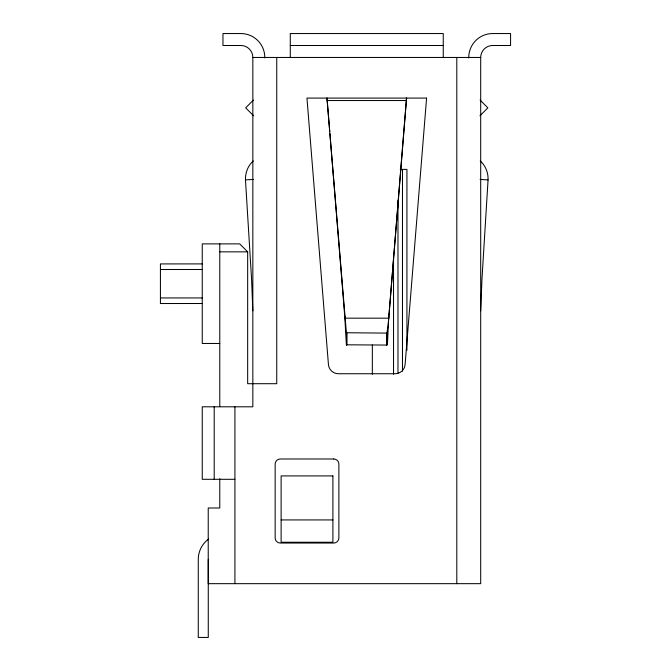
<?xml version="1.0" encoding="UTF-8"?>
<svg xmlns="http://www.w3.org/2000/svg" width="671" height="671" viewBox="0 0 671 671"><rect width="100%" height="100%" fill="white"/><g stroke="black" fill="none" stroke-linecap="round" stroke-linejoin="round"><path stroke-width="1.01" d="M252.841 310.799L251.575 279.22L245.477 179.887C245.175 172.816 247.976 165.645 253.311 160.931M480.696 310.799L481.963 279.22L488.06 179.887C488.362 172.816 485.569 165.645 480.235 160.931M406.601 98.083A6.635 5.544 -76.4 0 0 406.4 99.308L388.19 324.823L386.907 333.11L386.907 345.062L346.379 344.81L344.802 316.947L329.922 133.672M406.609 98.083L388.467 321.56L387.561 342.353L386.907 345.062M253.42 100.096L245.67 107.846L253.638 115.806M479.908 115.806L487.867 107.846L480.126 100.096M245.477 179.887L253.437 179.442M290.283 45.502L443.254 45.502M264.793 57.958L264.793 57.454A23.904 23.904 0 0 0 240.889 33.55L222.965 33.55L222.965 45.502L240.889 45.502A11.952 11.952 0 0 1 252.841 57.454L480.696 57.454A11.952 11.952 0 0 1 492.648 45.502L510.572 45.502L510.572 33.55L492.648 33.55A23.904 23.904 0 0 0 468.752 57.454L468.752 57.958M327.138 100.541L406.408 100.541L406.408 99.316M400.235 169.386L406.928 169.386L406.928 350.245M219.778 251.843L247.666 251.843L247.666 383.703L276.746 383.703L276.746 57.454M202.248 263.904L160.428 263.921L160.428 303.527L202.248 303.51M160.428 269.49L202.248 269.49M160.428 297.941L202.248 297.941M326.936 98.083L346.379 332.741L386.907 333.11M219.778 343.468L202.248 343.468L202.248 243.883L239.698 243.883L247.666 251.843M234.917 479.304L202.248 479.304L202.248 406.802L252.841 406.802L252.841 57.454M281.124 519.933L332.908 519.933M480.109 179.442L488.06 179.887M327.138 99.316L329.755 131.591M480.696 57.454L480.696 583.669L208.228 583.669L208.228 507.989L219.778 507.989L219.778 478.717M456.8 57.454L456.8 583.669M443.254 57.454L443.254 33.55L290.283 33.55L290.283 57.454M402.483 169.386L402.483 371.155M397.978 200.746L397.978 373.244M393.533 258.251L393.533 374.292M388.735 316.947L388.735 318.171L344.802 318.171L344.802 316.947M386.689 333.11L386.689 345.062M372.346 344.986L372.346 374.284M346.857 333.11L346.857 345.062M346.63 333.11L346.63 345.062M234.917 406.802L234.917 583.669M219.778 243.883L219.778 406.576M214.2 406.802L214.2 479.304M208.27 559.371L208.27 637.45L198.272 637.45L198.272 559.371A25.095 25.095 0 0 1 208.522 539.132M326.945 98.083A6.635 5.544 76.4 0 1 327.113 98.972M426.588 98.083L405.099 364.579A9.956 9.956 0 0 1 395.169 373.739L338.369 373.739A9.956 9.956 0 0 1 328.446 364.579L306.957 98.083L426.588 98.083M333.705 458.989L280.327 458.989A5.175 5.175 0 0 0 275.152 464.164L275.152 537.865A5.175 5.175 0 0 0 280.327 543.04L333.705 543.04A5.175 5.175 0 0 0 338.889 537.865L338.889 464.164A5.175 5.175 0 0 0 333.705 458.989M332.908 475.915L281.124 475.915L281.124 542.243L332.908 542.243L332.908 475.915"/></g></svg>
